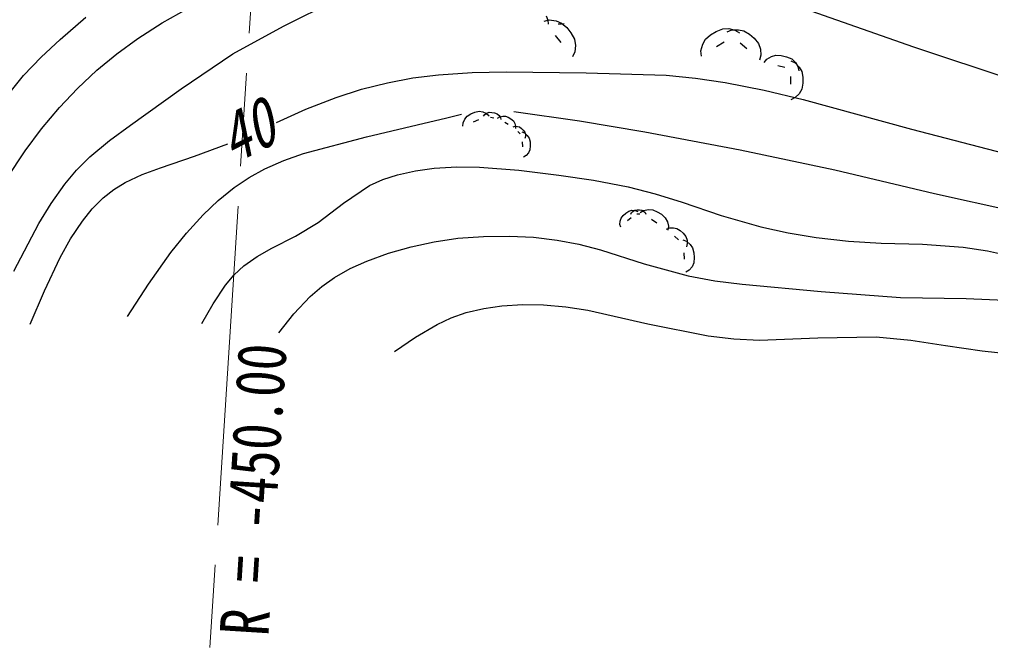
# Model space of a CAD drawing. Units: millimetres, scale not verified. Extents: x 40000 to 680000, y 20000 to 380000.
# Drawn here: x 82321 to 118773, y 256734 to 280314 of the extents above; entities that cross this region are included whole.
import ezdxf
from ezdxf.enums import TextEntityAlignment as Align

# ---------------------------------------------------------------- set-up
doc = ezdxf.new("R2010")
doc.units = ezdxf.units.MM
doc.header["$LTSCALE"] = 1000
doc.linetypes.add('CHAIN', pattern=[18.5, 12, -1.5, 3.5, -1.5])
doc.layers.add('M-BGD', color=7, linetype='Continuous', lineweight=25)
doc.layers.add('M-BMK', color=2, linetype='CHAIN', lineweight=13)
doc.styles.add('ＭＳ ゴシック', font='')
doc.styles.get('ＭＳ ゴシック').set_extended_font_data('MS Gothic')

msp = doc.modelspace()

# ---------------------------------------------------------------- linework, layer by layer
at = {"layer": 'M-BGD'}
for p, q in [((92238, 280062), (94192, 281056)), ((87678, 280185), (88620, 280715)), ((83846, 279560), (84819, 280397)), ((102093, 280446), (102153, 280286)), ((112024, 280634), (115884, 279287)), ((86768, 279604), (87678, 280185)), ((90334, 279028), (92238, 280062)), ((102011, 280253), (102211, 280298)), ((102153, 280286), (102164, 280137)), ((102211, 280298), (102466, 280259)), ((102466, 280259), (102673, 280178)), ((102544, 280145), (102659, 280150)), ((102659, 280150), (102773, 280156)), ((102673, 280178), (102864, 280007)), ((102864, 280007), (103024, 279806)), ((108478, 279864), (108724, 279965)), ((108724, 279965), (108954, 279973)), ((108954, 279973), (109176, 279913)), ((85977, 279026), (86768, 279604)), ((102651, 279449), (102438, 279717)), ((103024, 279806), (103158, 279568)), ((108075, 279570), (108264, 279734)), ((108264, 279734), (108478, 279864)), ((108889, 279846), (109067, 279921)), ((109067, 279921), (109309, 279929)), ((109176, 279913), (109348, 279807)), ((109309, 279929), (109515, 279889)), ((109515, 279889), (109720, 279764)), ((109720, 279764), (109903, 279605)), ((109903, 279605), (110068, 279408)), ((83132, 278902), (83846, 279560)), ((103158, 279568), (103196, 279336)), ((103196, 279336), (103163, 279102)), ((107903, 279138), (107971, 279380)), ((107971, 279380), (108075, 279570)), ((108777, 279460), (108492, 279287)), ((109619, 279211), (109375, 279423)), ((110068, 279408), (110142, 279199)), ((115884, 279287), (119749, 278002)), ((82470, 278210), (83132, 278902)), ((85230, 278407), (85977, 279026)), ((88396, 277711), (90334, 279028)), ((103163, 279102), (103078, 278913)), ((107921, 278939), (107903, 279138)), ((110152, 278977), (110105, 278788)), ((110142, 279199), (110152, 278977)), ((110372, 278827), (110549, 278926)), ((110549, 278926), (110717, 278976)), ((110717, 278976), (110919, 278961)), ((110919, 278961), (111115, 278913)), ((111115, 278913), (111314, 278830)), ((110269, 278703), (110372, 278827)), ((111055, 278511), (110793, 278575)), ((111282, 278763), (111440, 278685)), ((111314, 278830), (111449, 278703)), ((111440, 278685), (111590, 278524)), ((111449, 278703), (111542, 278542)), ((111542, 278542), (111580, 278383)), ((111590, 278524), (111685, 278359)), ((81873, 277464), (82470, 278210)), ((84499, 277723), (85230, 278407)), ((97086, 278118), (98046, 278237)), ((98046, 278237), (99311, 278320)), ((99311, 278320), (100593, 278344)), ((100593, 278344), (103597, 278312)), ((103597, 278312), (106593, 278220)), ((106593, 278220), (107701, 278114)), ((111281, 277884), (111282, 278177)), ((111685, 278359), (111721, 278143)), ((111721, 278143), (111721, 277923)), ((95165, 277691), (96135, 277938)), ((96135, 277938), (97086, 278118)), ((107701, 278114), (108805, 277948)), ((108805, 277948), (110273, 277658)), ((111721, 277923), (111684, 277693)), ((83819, 277005), (84499, 277723)), ((86487, 276341), (88396, 277711)), ((94211, 277385), (95165, 277691)), ((110273, 277658), (111742, 277306)), ((111585, 277517), (111438, 277378)), ((111684, 277693), (111585, 277517)), ((93076, 276941), (94211, 277385)), ((111438, 277378), (111281, 277298)), ((111742, 277306), (115799, 276195)), ((83152, 276207), (83819, 277005)), ((91971, 276444), (93076, 276941)), ((98313, 276613), (98913, 276753)), ((99039, 276576), (99125, 276685)), ((99125, 276685), (99261, 276769)), ((99261, 276769), (99410, 276828)), ((99410, 276828), (99575, 276866)), ((99575, 276866), (99721, 276847)), ((99721, 276847), (99855, 276786)), ((99736, 276680), (99784, 276744)), ((99784, 276744), (99869, 276799)), ((99855, 276786), (99952, 276701)), ((99869, 276799), (99951, 276828)), ((99951, 276828), (100052, 276826)), ((100052, 276826), (100151, 276808)), ((100151, 276808), (100252, 276772)), ((100252, 276772), (100322, 276713)), ((100322, 276713), (100373, 276635)), ((100348, 276654), (100460, 276680)), ((100460, 276680), (100560, 276680)), ((100560, 276680), (100668, 276639)), ((100880, 276853), (103341, 276504)), ((85700, 275767), (86487, 276341)), ((95354, 275910), (97723, 276474)), ((97723, 276474), (98313, 276613)), ((98962, 276303), (98971, 276431)), ((98971, 276431), (99039, 276576)), ((99556, 276542), (99358, 276463)), ((100132, 276606), (100000, 276631)), ((100271, 276603), (100348, 276654)), ((100373, 276635), (100396, 276557)), ((100670, 276372), (100537, 276449)), ((100668, 276639), (100767, 276581)), ((100767, 276581), (100862, 276504)), ((100862, 276504), (100916, 276413)), ((100916, 276413), (100940, 276310)), ((100940, 276310), (100935, 276217)), ((103341, 276504), (105796, 276095)), ((82538, 275381), (83152, 276207)), ((100856, 276278), (100925, 276302)), ((100925, 276302), (101017, 276299)), ((101017, 276299), (101094, 276278)), ((101115, 276019), (101029, 276106)), ((101094, 276278), (101168, 276226)), ((101168, 276226), (101233, 276161)), ((101175, 276096), (101280, 276053)), ((101233, 276161), (101290, 276082)), ((101280, 276053), (101385, 275956)), ((101290, 276082), (101313, 276001)), ((101313, 276001), (101311, 275917)), ((101385, 275956), (101453, 275853)), ((105796, 276095), (109371, 275414)), ((115799, 276195), (119857, 275145)), ((84964, 275156), (85700, 275767)), ((88893, 275180), (90140, 275649)), ((92989, 275286), (95354, 275910)), ((101214, 275527), (101201, 275717)), ((101311, 275917), (101289, 275847)), ((101453, 275853), (101487, 275715)), ((101487, 275715), (101497, 275573)), ((81848, 274337), (82538, 275381)), ((92245, 275024), (92989, 275286)), ((101427, 275304), (101339, 275207)), ((101483, 275422), (101427, 275304)), ((101497, 275573), (101483, 275422)), ((109371, 275414), (112931, 274674)), ((84467, 274658), (84964, 275156)), ((87611, 274745), (88893, 275180)), ((91528, 274709), (92245, 275024)), ((101339, 275207), (101240, 275148)), ((84021, 274127), (84467, 274658)), ((86287, 274195), (86928, 274494)), ((86928, 274494), (87611, 274745)), ((90939, 274383), (91528, 274709)), ((96507, 274483), (97185, 274635)), ((97185, 274635), (97886, 274729)), ((97886, 274729), (98736, 274778)), ((98736, 274778), (99586, 274767)), ((99586, 274767), (101072, 274651)), ((101072, 274651), (102562, 274474)), ((112931, 274674), (116674, 273783)), ((83512, 273410), (84021, 274127)), ((85860, 273933), (86287, 274195)), ((90379, 274004), (90939, 274383)), ((95460, 274077), (95966, 274306)), ((95966, 274306), (96507, 274483)), ((102562, 274474), (103870, 274283)), ((103870, 274283), (105172, 274030)), ((85467, 273620), (85860, 273933)), ((89780, 273519), (90379, 274004)), ((94485, 273413), (95460, 274077)), ((105172, 274030), (106186, 273773)), ((106186, 273773), (107197, 273453)), ((116674, 273783), (120431, 272950)), ((83050, 272654), (83512, 273410)), ((85054, 273203), (85467, 273620)), ((89216, 272985), (89780, 273519)), ((93532, 272689), (94485, 273413)), ((107197, 273453), (108667, 272960)), ((84687, 272746), (85054, 273203)), ((104986, 272954), (105082, 273043)), ((105082, 273043), (105197, 273120)), ((105197, 273120), (105314, 273148)), ((105270, 273000), (105299, 273061)), ((105299, 273061), (105361, 273119)), ((105314, 273148), (105435, 273141)), ((105361, 273119), (105424, 273156)), ((105424, 273156), (105508, 273171)), ((105435, 273141), (105534, 273104)), ((105508, 273171), (105592, 273171)), ((105592, 273171), (105681, 273157)), ((105623, 273063), (105749, 273141)), ((105681, 273157), (105749, 273119)), ((105749, 273141), (105931, 273175)), ((105749, 273119), (105803, 273063)), ((105803, 273063), (105834, 273003)), ((105931, 273175), (106092, 273168)), ((106092, 273168), (106262, 273097)), ((106262, 273097), (106418, 272998)), ((84242, 272073), (84687, 272746)), ((88587, 272296), (89216, 272985)), ((92679, 272182), (93532, 272689)), ((104863, 272611), (104873, 272742)), ((104873, 272742), (104906, 272850)), ((104906, 272850), (104986, 272954)), ((105278, 272867), (105149, 272748)), ((105608, 273002), (105496, 273001)), ((106248, 272667), (106040, 272799)), ((106418, 272998), (106565, 272868)), ((106565, 272868), (106646, 272718)), ((106646, 272718), (106679, 272551)), ((108667, 272960), (110152, 272526)), ((82110, 270870), (83050, 272654)), ((104893, 272511), (104863, 272611)), ((106615, 272441), (106725, 272486)), ((106679, 272551), (106665, 272403)), ((106725, 272486), (106874, 272489)), ((106874, 272489), (107000, 272463)), ((107000, 272463), (107126, 272385)), ((107126, 272385), (107237, 272286)), ((110152, 272526), (111175, 272298)), ((83853, 271376), (84242, 272073)), ((88004, 271569), (88587, 272296)), ((91794, 271726), (92679, 272182)), ((97019, 271781), (97889, 271968)), ((97889, 271968), (98777, 272098)), ((98777, 272098), (99739, 272171)), ((99739, 272171), (100715, 272184)), ((100715, 272184), (101617, 272139)), ((101617, 272139), (102511, 272034)), ((102511, 272034), (103324, 271880)), ((107060, 272045), (106911, 272177)), ((107227, 272039), (107363, 271987)), ((107237, 272286), (107337, 272164)), ((107337, 272164), (107382, 272034)), ((107363, 271987), (107499, 271864)), ((107382, 272034), (107386, 271898)), ((111175, 272298), (112221, 272126)), ((112221, 272126), (113437, 271993)), ((113437, 271993), (114668, 271919)), ((91247, 271416), (91794, 271726)), ((96178, 271541), (97019, 271781)), ((103324, 271880), (104127, 271666)), ((104127, 271666), (105767, 271145)), ((107386, 271898), (107356, 271782)), ((107499, 271864), (107590, 271734)), ((107590, 271734), (107636, 271557)), ((114668, 271919), (116212, 271875)), ((116212, 271875), (117744, 271771)), ((117744, 271771), (118658, 271631)), ((118658, 271631), (119563, 271432)), ((83256, 270125), (83853, 271376)), ((87165, 270380), (88004, 271569)), ((90742, 271061), (91247, 271416)), ((94737, 270962), (95361, 271245)), ((95361, 271245), (96178, 271541)), ((107290, 271310), (107269, 271553)), ((107636, 271557), (107652, 271375)), ((107652, 271375), (107639, 271181)), ((90379, 270725), (90742, 271061)), ((94145, 270628), (94737, 270962)), ((105767, 271145), (107417, 270684)), ((107458, 270902), (107333, 270823)), ((107569, 271028), (107458, 270902)), ((107639, 271181), (107569, 271028)), ((90056, 270344), (90379, 270725)), ((93667, 270292), (94145, 270628)), ((107417, 270684), (108427, 270500)), ((108427, 270500), (109449, 270375)), ((82724, 268873), (83256, 270125)), ((86383, 269167), (87165, 270380)), ((89589, 269644), (90056, 270344)), ((93235, 269914), (93667, 270292)), ((109449, 270375), (112418, 270095)), ((92626, 269257), (93235, 269914)), ((112418, 270095), (115396, 269875)), ((115396, 269875), (117857, 269836)), ((117857, 269836), (120312, 269737)), ((89164, 268897), (89589, 269644)), ((99095, 269310), (99758, 269467)), ((99758, 269467), (100434, 269564)), ((100434, 269564), (101215, 269614)), ((101215, 269614), (101995, 269604)), ((101995, 269604), (102830, 269529)), ((102830, 269529), (103660, 269394)), ((103660, 269394), (105910, 268886)), ((92056, 268553), (92626, 269257)), ((98001, 268868), (98531, 269115)), ((98531, 269115), (99095, 269310)), ((97185, 268386), (98001, 268868)), ((105910, 268886), (108175, 268437)), ((96395, 267849), (97185, 268386)), ((108175, 268437), (109139, 268326)), ((109139, 268326), (110106, 268276)), ((110106, 268276), (112292, 268367)), ((112292, 268367), (114474, 268398)), ((114474, 268398), (115776, 268270)), ((115776, 268270), (117085, 268080)), ((117085, 268080), (118455, 267871)), ((118455, 267871), (119825, 267723))]:
    msp.add_line(p, q, dxfattribs=at)
at = {"layer": 'M-BMK'}
msp.add_line((91708, 291769), (89471, 256734), dxfattribs=at)

# ---------------------------------------------------------------- texts
at = {"layer": 'M-BGD', "style": 'ＭＳ ゴシック', "oblique": 15, "width": 0.8}
msp.add_text('40', height=1833, rotation=26.7, dxfattribs=at).set_placement((90597, 274371), align=Align.BOTTOM_LEFT)
at = {"layer": 'M-BGD', "style": 'ＭＳ ゴシック', "width": 0.8}
msp.add_text('R = -450.00', height=1833, rotation=86.4, dxfattribs=at).set_placement((92213, 257098), align=Align.BOTTOM_LEFT)

doc.saveas('drawing.dxf')
